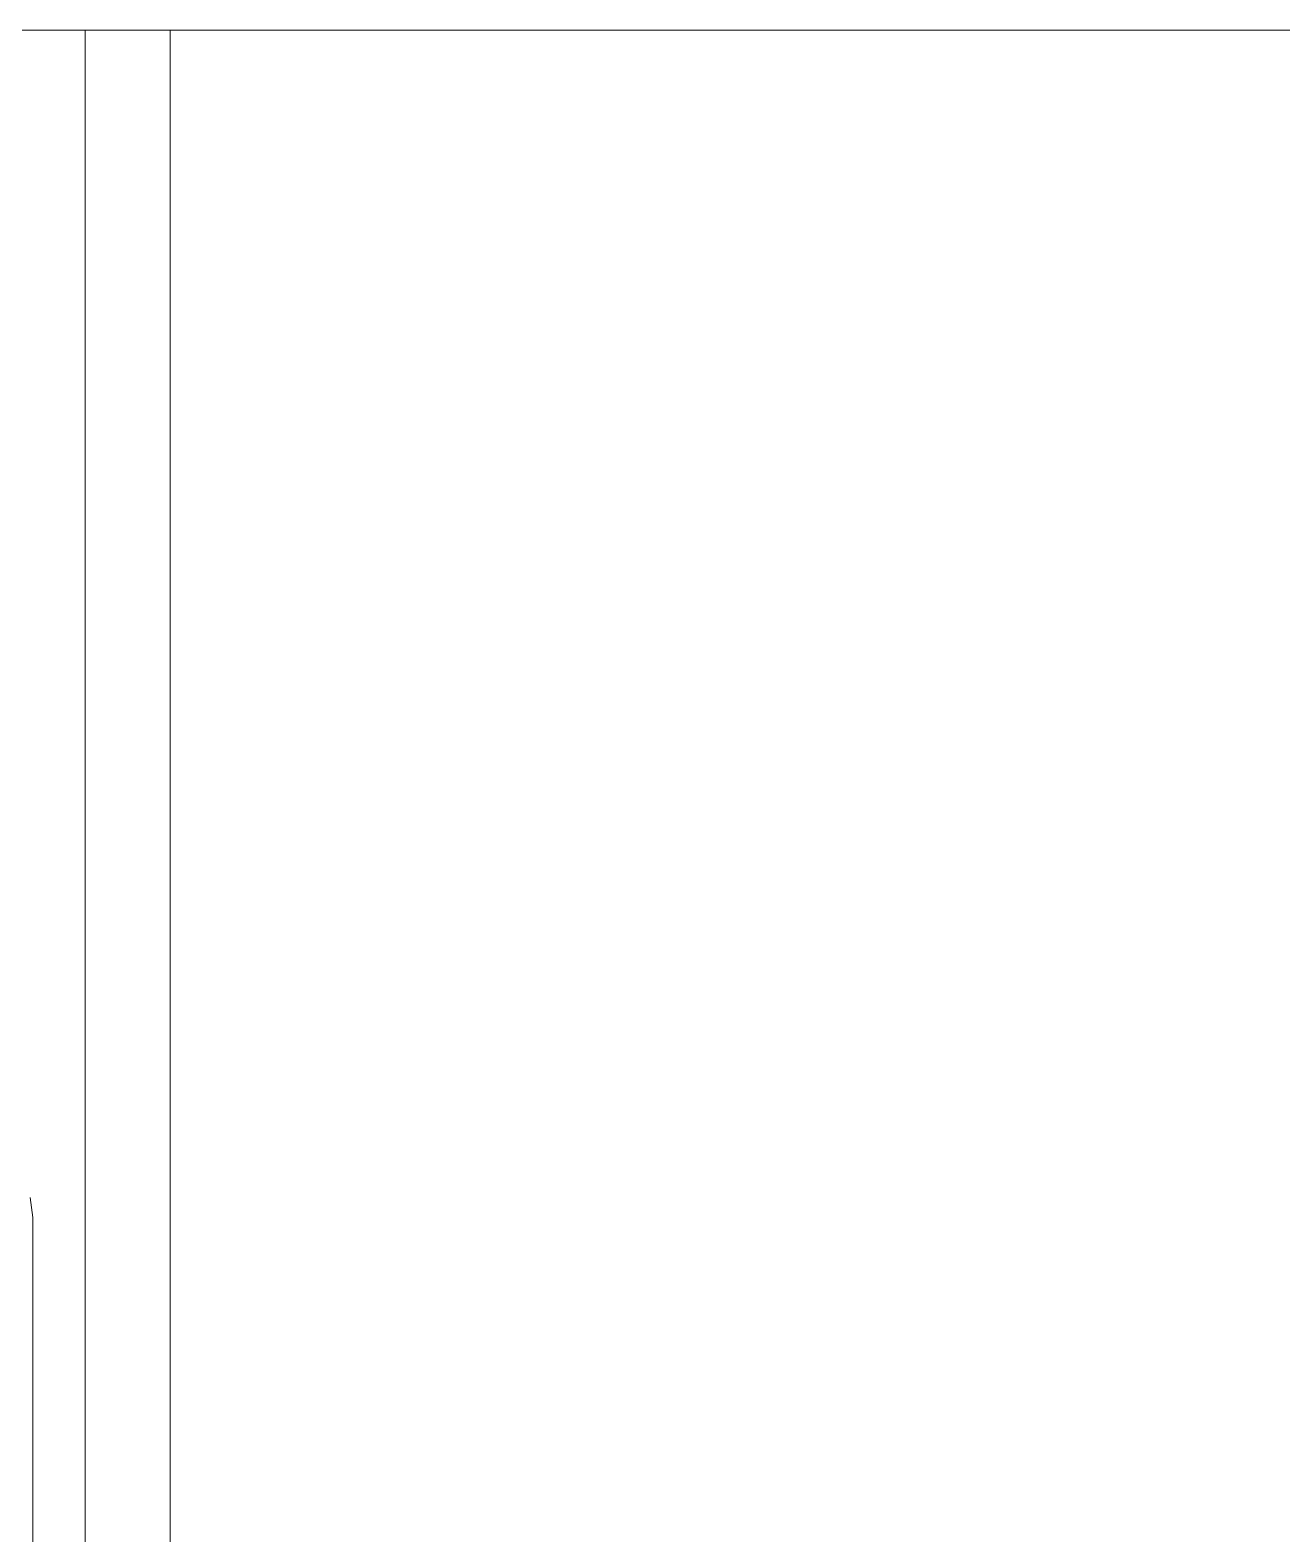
# Model space of a CAD drawing. Header units: millimetres. Extents: x 4137 to 6698, y 1400 to 3585.
# Drawn here: x 5776.2 to 5827.7, y 3343.9 to 3405.8 of the extents above; entities that cross this region are included whole.
import ezdxf

# ---------------------------------------------------------------- set-up
doc = ezdxf.new("R2010")
doc.units = ezdxf.units.MM
doc.layers.add('000-PI-Oprema', color=30, linetype='Continuous', lineweight=5)
doc.layers.add('000-PI-ORMAR', color=2, linetype='Continuous')
doc.layers.add('002-PI-Kabelska kanalica', color=150, linetype='Continuous')

msp = doc.modelspace()

# ---------------------------------------------------------------- linework, layer by layer
at = {"layer": '000-PI-Oprema', "color": 0, "linetype": 'ByBlock', "lineweight": 0}
for p, q in [((5776.305, 3356.921), (5776.186, 3357.748)), ((5776.305, 3356.921), (5776.186, 3357.748)), ((5776.305, 3356.921), (5776.186, 3357.748)), ((5776.305, 3249.384), (5776.305, 3356.921))]:
    msp.add_line(p, q, dxfattribs=at)
at = {"layer": '000-PI-ORMAR', "color": 0, "linetype": 'ByBlock', "lineweight": 0}
for p, q in [((5737.948, 3405.778), (5781.948, 3405.778)), ((5781.948, 3405.778), (5781.948, 1515.778))]:
    msp.add_line(p, q, dxfattribs=at)
at = {"layer": '002-PI-Kabelska kanalica', "color": 0, "linetype": 'ByBlock', "lineweight": 0}
for q in [(5878.448, 3405.778), (5778.448, 1635.778)]:
    msp.add_line((5778.448, 3405.778), q, dxfattribs=at)

doc.saveas('drawing.dxf')
